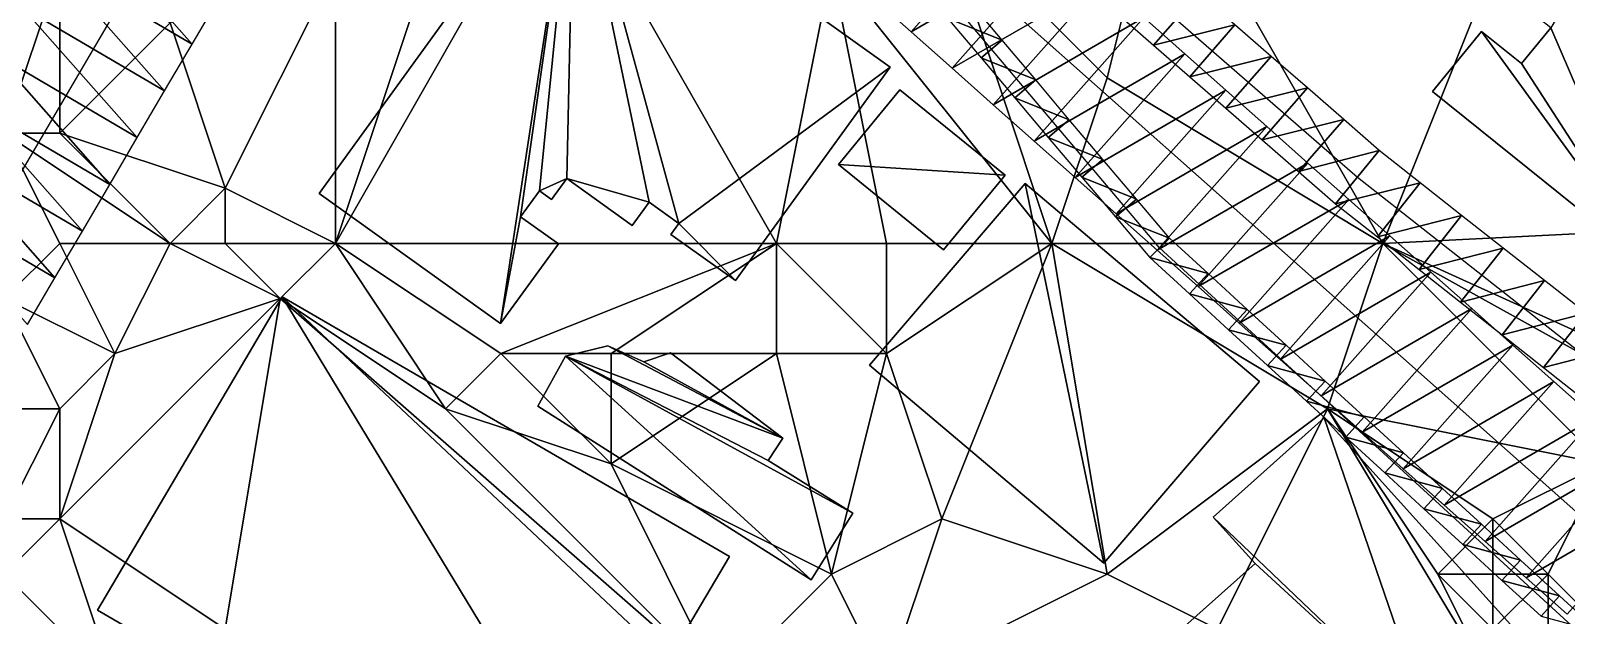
# Model space of a CAD drawing. Header units: metres. Extents: x -1103 to 901, y -902 to 905.
# Drawn here: x -823.1 to -767.3, y -17.5 to 3.7 of the extents above; entities that cross this region are included whole.
import ezdxf

# ---------------------------------------------------------------- set-up
doc = ezdxf.new("R2010")
doc.units = ezdxf.units.M
for name, color, linetype in [('OSM_BUILDING_FOOTPRINTS', 7, 'CONTINUOUS'), ('OSM_BUILDING_ROOFS', 1, 'CONTINUOUS'), ('OSM_BUILDING_WALLS', 8, 'CONTINUOUS'), ('OSM_PATH_AXES', 30, 'CONTINUOUS'), ('OSM_PATH_SURFACE', 30, 'CONTINUOUS'), ('OSM_ROAD_AXES', 2, 'CONTINUOUS'), ('OSM_ROAD_SURFACE', 9, 'CONTINUOUS'), ('OSM_TERRAIN', 3, 'CONTINUOUS')]:
    doc.layers.add(name, color=color, linetype=linetype)

msp = doc.modelspace()

# ---------------------------------------------------------------- linework, layer by layer
at = {"layer": 'OSM_BUILDING_FOOTPRINTS'}
for points in [[(-803.904, -4.02, 14.351), (-806.004, -6.907, 14.351), (-812.592, -2.196, 14.351), (-803.34, 10.588, 14.351), (-791.877, 2.394, 14.351), (-797.482, -5.347, 14.351), (-799.825, -3.678, 14.351), (-799.538, -3.279, 14.351), (-800.621, -2.505, 14.351), (-801.229, -3.346, 14.351), (-803.605, -1.643, 14.351), (-804.158, -2.406, 14.351), (-804.6, -2.096, 14.351), (-805.286, -3.036, 14.351), (-803.904, -4.02, 14.351)], [(-772.191, 1.509, 15.992), (-770.411, 3.688, 15.992), (-768.963, 2.527, 15.992), (-767.902, 3.821, 15.992), (-768.698, 4.451, 15.992), (-764.365, 9.782, 15.992), (-759.17, 5.602, 15.992), (-757.81, 7.271, 15.992), (-755.577, 5.48, 15.992), (-764.099, -4.993, 15.992), (-772.191, 1.509, 15.992)], [(-791.524, 1.576, 14.935), (-787.699, -1.521, 14.935), (-789.932, -4.23, 14.935), (-793.745, -1.134, 14.935), (-791.524, 1.576, 14.935)], [(-792.618, -8.422, 15.182), (-786.97, -1.831, 15.182), (-778.469, -9.008, 15.182), (-784.117, -15.599, 15.182), (-792.618, -8.422, 15.182)], [(-820.628, -17.303, 15.278), (-813.929, -5.934, 15.278), (-797.702, -15.356, 15.278), (-799.924, -19.127, 15.278), (-795.171, -21.881, 15.278), (-799.648, -29.489, 15.278), (-820.628, -17.303, 15.278)], [(-804.655, -9.904, 14.91), (-803.649, -8.09, 14.91), (-802.113, -7.714, 14.91), (-800.809, -8.3, 14.91), (-799.836, -7.968, 14.91), (-795.768, -11.065, 14.91), (-796.299, -11.883, 14.91), (-793.226, -13.785, 14.91), (-794.74, -16.207, 14.91), (-804.655, -9.904, 14.91)], [(-785.643, -23.904, 16.122), (-786.649, -22.787, 16.122), (-784.283, -20.664, 16.122), (-778.624, -15.621, 16.122), (-780.149, -13.929, 16.122), (-776.126, -10.335, 16.122), (-768.697, -18.563, 16.122), (-772.124, -21.615, 16.122), (-772.323, -21.405, 16.122), (-780.945, -29.102, 16.122), (-785.643, -23.904, 16.122)]]:
    msp.add_polyline3d(points, close=True, dxfattribs=at)
at = {"layer": 'OSM_BUILDING_ROOFS'}
for points in [[(-803.34, 10.588, 25.951), (-812.592, -2.196, 25.951), (-806.004, -6.907, 25.951)], [(-803.34, 10.588, 25.951), (-806.004, -6.907, 25.951), (-805.286, -3.036, 25.951)], [(-803.34, 10.588, 25.951), (-805.286, -3.036, 25.951), (-804.6, -2.096, 25.951)], [(-803.34, 10.588, 25.951), (-804.6, -2.096, 25.951), (-803.605, -1.643, 25.951)], [(-803.34, 10.588, 25.951), (-803.605, -1.643, 25.951), (-800.621, -2.505, 25.951)], [(-799.538, -3.279, 25.951), (-791.877, 2.394, 25.951), (-803.34, 10.588, 25.951)], [(-803.34, 10.588, 25.951), (-800.621, -2.505, 25.951), (-799.538, -3.279, 25.951)], [(-764.099, -4.993, 27.592), (-764.365, 9.782, 27.592), (-767.902, 3.821, 27.592)], [(-770.411, 3.688, 27.592), (-772.191, 1.509, 27.592), (-764.099, -4.993, 27.592)], [(-768.963, 2.527, 27.592), (-770.411, 3.688, 27.592), (-764.099, -4.993, 27.592)], [(-764.099, -4.993, 27.592), (-767.902, 3.821, 27.592), (-768.963, 2.527, 27.592)], [(-799.538, -3.279, 25.951), (-797.482, -5.347, 25.951), (-791.877, 2.394, 25.951)], [(-787.699, -1.521, 24.935), (-791.524, 1.576, 24.935), (-793.745, -1.134, 24.935)], [(-804.6, -2.096, 25.951), (-804.158, -2.406, 25.951), (-803.605, -1.643, 25.951)], [(-803.605, -1.643, 25.951), (-801.229, -3.346, 25.951), (-800.621, -2.505, 25.951)], [(-787.699, -1.521, 24.935), (-793.745, -1.134, 24.935), (-789.932, -4.23, 24.935)], [(-786.97, -1.831, 29.982), (-792.618, -8.422, 29.982), (-784.117, -15.599, 29.982)], [(-786.97, -1.831, 29.982), (-784.117, -15.599, 29.982), (-778.469, -9.008, 29.982)], [(-806.004, -6.907, 25.951), (-803.904, -4.02, 25.951), (-805.286, -3.036, 25.951)], [(-799.538, -3.279, 25.951), (-799.825, -3.678, 25.951), (-797.482, -5.347, 25.951)], [(-813.929, -5.934, 26.878), (-820.628, -17.303, 26.878), (-799.648, -29.489, 26.878)], [(-799.924, -19.127, 26.878), (-797.702, -15.356, 26.878), (-813.929, -5.934, 26.878)], [(-799.924, -19.127, 26.878), (-813.929, -5.934, 26.878), (-799.648, -29.489, 26.878)], [(-795.768, -11.065, 24.91), (-802.113, -7.714, 24.91), (-803.649, -8.09, 24.91)], [(-795.768, -11.065, 24.91), (-800.809, -8.3, 24.91), (-802.113, -7.714, 24.91)], [(-803.649, -8.09, 24.91), (-804.655, -9.904, 24.91), (-794.74, -16.207, 24.91)], [(-803.649, -8.09, 24.91), (-794.74, -16.207, 24.91), (-793.226, -13.785, 24.91)], [(-803.649, -8.09, 24.91), (-793.226, -13.785, 24.91), (-796.299, -11.883, 24.91)], [(-803.649, -8.09, 24.91), (-796.299, -11.883, 24.91), (-795.768, -11.065, 24.91)], [(-795.768, -11.065, 24.91), (-799.836, -7.968, 24.91), (-800.809, -8.3, 24.91)], [(-772.323, -21.405, 34.122), (-776.126, -10.335, 34.122), (-780.149, -13.929, 34.122)], [(-772.323, -21.405, 34.122), (-768.697, -18.563, 34.122), (-776.126, -10.335, 34.122)], [(-772.323, -21.405, 34.122), (-780.149, -13.929, 34.122), (-778.624, -15.621, 34.122)], [(-772.323, -21.405, 34.122), (-778.624, -15.621, 34.122), (-784.283, -20.664, 34.122)]]:
    msp.add_3dface(points, dxfattribs=at)
at = {"layer": 'OSM_BUILDING_WALLS'}
for points in [[(-803.34, 10.588, 14.351), (-812.592, -2.196, 14.351), (-812.592, -2.196, 25.951)], [(-803.34, 10.588, 14.351), (-812.592, -2.196, 25.951), (-803.34, 10.588, 25.951)], [(-791.877, 2.394, 14.351), (-803.34, 10.588, 14.351), (-803.34, 10.588, 25.951)], [(-791.877, 2.394, 14.351), (-803.34, 10.588, 25.951), (-791.877, 2.394, 25.951)], [(-770.411, 3.688, 15.992), (-772.191, 1.509, 15.992), (-772.191, 1.509, 27.592)], [(-770.411, 3.688, 15.992), (-772.191, 1.509, 27.592), (-770.411, 3.688, 27.592)], [(-768.963, 2.527, 15.992), (-770.411, 3.688, 15.992), (-770.411, 3.688, 27.592)], [(-768.963, 2.527, 15.992), (-770.411, 3.688, 27.592), (-768.963, 2.527, 27.592)], [(-767.902, 3.821, 15.992), (-768.963, 2.527, 15.992), (-768.963, 2.527, 27.592)], [(-767.902, 3.821, 15.992), (-768.963, 2.527, 27.592), (-767.902, 3.821, 27.592)], [(-797.482, -5.347, 14.351), (-791.877, 2.394, 14.351), (-791.877, 2.394, 25.951)], [(-797.482, -5.347, 14.351), (-791.877, 2.394, 25.951), (-797.482, -5.347, 25.951)], [(-791.524, 1.576, 14.935), (-793.745, -1.134, 14.935), (-793.745, -1.134, 24.935)], [(-791.524, 1.576, 14.935), (-793.745, -1.134, 24.935), (-791.524, 1.576, 24.935)], [(-787.699, -1.521, 14.935), (-791.524, 1.576, 14.935), (-791.524, 1.576, 24.935)], [(-787.699, -1.521, 14.935), (-791.524, 1.576, 24.935), (-787.699, -1.521, 24.935)], [(-772.191, 1.509, 15.992), (-764.099, -4.993, 15.992), (-764.099, -4.993, 27.592)], [(-772.191, 1.509, 15.992), (-764.099, -4.993, 27.592), (-772.191, 1.509, 27.592)], [(-804.158, -2.406, 14.351), (-803.605, -1.643, 14.351), (-803.605, -1.643, 25.951)], [(-804.158, -2.406, 14.351), (-803.605, -1.643, 25.951), (-804.158, -2.406, 25.951)], [(-803.605, -1.643, 14.351), (-801.229, -3.346, 14.351), (-801.229, -3.346, 25.951)], [(-803.605, -1.643, 14.351), (-801.229, -3.346, 25.951), (-803.605, -1.643, 25.951)], [(-793.745, -1.134, 14.935), (-789.932, -4.23, 14.935), (-789.932, -4.23, 24.935)], [(-793.745, -1.134, 14.935), (-789.932, -4.23, 24.935), (-793.745, -1.134, 24.935)], [(-789.932, -4.23, 14.935), (-787.699, -1.521, 14.935), (-787.699, -1.521, 24.935)], [(-789.932, -4.23, 14.935), (-787.699, -1.521, 24.935), (-789.932, -4.23, 24.935)], [(-812.592, -2.196, 14.351), (-806.004, -6.907, 14.351), (-806.004, -6.907, 25.951)], [(-812.592, -2.196, 14.351), (-806.004, -6.907, 25.951), (-812.592, -2.196, 25.951)], [(-805.286, -3.036, 14.351), (-804.6, -2.096, 14.351), (-804.6, -2.096, 25.951)], [(-805.286, -3.036, 14.351), (-804.6, -2.096, 25.951), (-805.286, -3.036, 25.951)], [(-804.6, -2.096, 14.351), (-804.158, -2.406, 14.351), (-804.158, -2.406, 25.951)], [(-804.6, -2.096, 14.351), (-804.158, -2.406, 25.951), (-804.6, -2.096, 25.951)], [(-786.97, -1.831, 15.182), (-792.618, -8.422, 15.182), (-792.618, -8.422, 29.982)], [(-786.97, -1.831, 15.182), (-792.618, -8.422, 29.982), (-786.97, -1.831, 29.982)], [(-778.469, -9.008, 15.182), (-786.97, -1.831, 15.182), (-786.97, -1.831, 29.982)], [(-778.469, -9.008, 15.182), (-786.97, -1.831, 29.982), (-778.469, -9.008, 29.982)], [(-801.229, -3.346, 14.351), (-800.621, -2.505, 14.351), (-800.621, -2.505, 25.951)], [(-801.229, -3.346, 14.351), (-800.621, -2.505, 25.951), (-801.229, -3.346, 25.951)], [(-800.621, -2.505, 14.351), (-799.538, -3.279, 14.351), (-799.538, -3.279, 25.951)], [(-800.621, -2.505, 14.351), (-799.538, -3.279, 25.951), (-800.621, -2.505, 25.951)], [(-803.904, -4.02, 14.351), (-805.286, -3.036, 14.351), (-805.286, -3.036, 25.951)], [(-803.904, -4.02, 14.351), (-805.286, -3.036, 25.951), (-803.904, -4.02, 25.951)], [(-799.538, -3.279, 14.351), (-799.825, -3.678, 14.351), (-799.825, -3.678, 25.951)], [(-799.538, -3.279, 14.351), (-799.825, -3.678, 25.951), (-799.538, -3.279, 25.951)], [(-799.825, -3.678, 14.351), (-797.482, -5.347, 14.351), (-797.482, -5.347, 25.951)], [(-799.825, -3.678, 14.351), (-797.482, -5.347, 25.951), (-799.825, -3.678, 25.951)], [(-806.004, -6.907, 14.351), (-803.904, -4.02, 14.351), (-803.904, -4.02, 25.951)], [(-806.004, -6.907, 14.351), (-803.904, -4.02, 25.951), (-806.004, -6.907, 25.951)], [(-813.929, -5.934, 15.278), (-820.628, -17.303, 15.278), (-820.628, -17.303, 26.878)], [(-813.929, -5.934, 15.278), (-820.628, -17.303, 26.878), (-813.929, -5.934, 26.878)], [(-797.702, -15.356, 15.278), (-813.929, -5.934, 15.278), (-813.929, -5.934, 26.878)], [(-797.702, -15.356, 15.278), (-813.929, -5.934, 26.878), (-797.702, -15.356, 26.878)], [(-802.113, -7.714, 14.91), (-803.649, -8.09, 14.91), (-803.649, -8.09, 24.91)], [(-802.113, -7.714, 14.91), (-803.649, -8.09, 24.91), (-802.113, -7.714, 24.91)], [(-800.809, -8.3, 14.91), (-802.113, -7.714, 14.91), (-802.113, -7.714, 24.91)], [(-800.809, -8.3, 14.91), (-802.113, -7.714, 24.91), (-800.809, -8.3, 24.91)], [(-803.649, -8.09, 14.91), (-804.655, -9.904, 14.91), (-804.655, -9.904, 24.91)], [(-803.649, -8.09, 14.91), (-804.655, -9.904, 24.91), (-803.649, -8.09, 24.91)], [(-799.836, -7.968, 14.91), (-800.809, -8.3, 14.91), (-800.809, -8.3, 24.91)], [(-799.836, -7.968, 14.91), (-800.809, -8.3, 24.91), (-799.836, -7.968, 24.91)], [(-795.768, -11.065, 14.91), (-799.836, -7.968, 14.91), (-799.836, -7.968, 24.91)], [(-795.768, -11.065, 14.91), (-799.836, -7.968, 24.91), (-795.768, -11.065, 24.91)], [(-792.618, -8.422, 15.182), (-784.117, -15.599, 15.182), (-784.117, -15.599, 29.982)], [(-792.618, -8.422, 15.182), (-784.117, -15.599, 29.982), (-792.618, -8.422, 29.982)], [(-784.117, -15.599, 15.182), (-778.469, -9.008, 15.182), (-778.469, -9.008, 29.982)], [(-784.117, -15.599, 15.182), (-778.469, -9.008, 29.982), (-784.117, -15.599, 29.982)], [(-804.655, -9.904, 14.91), (-794.74, -16.207, 14.91), (-794.74, -16.207, 24.91)], [(-804.655, -9.904, 14.91), (-794.74, -16.207, 24.91), (-804.655, -9.904, 24.91)], [(-776.126, -10.335, 16.122), (-780.149, -13.929, 16.122), (-780.149, -13.929, 34.122)], [(-776.126, -10.335, 16.122), (-780.149, -13.929, 34.122), (-776.126, -10.335, 34.122)], [(-768.697, -18.563, 16.122), (-776.126, -10.335, 16.122), (-776.126, -10.335, 34.122)], [(-768.697, -18.563, 16.122), (-776.126, -10.335, 34.122), (-768.697, -18.563, 34.122)], [(-796.299, -11.883, 14.91), (-795.768, -11.065, 14.91), (-795.768, -11.065, 24.91)], [(-796.299, -11.883, 14.91), (-795.768, -11.065, 24.91), (-796.299, -11.883, 24.91)], [(-793.226, -13.785, 14.91), (-796.299, -11.883, 14.91), (-796.299, -11.883, 24.91)], [(-793.226, -13.785, 14.91), (-796.299, -11.883, 24.91), (-793.226, -13.785, 24.91)], [(-794.74, -16.207, 14.91), (-793.226, -13.785, 14.91), (-793.226, -13.785, 24.91)], [(-794.74, -16.207, 14.91), (-793.226, -13.785, 24.91), (-794.74, -16.207, 24.91)], [(-780.149, -13.929, 16.122), (-778.624, -15.621, 16.122), (-778.624, -15.621, 34.122)], [(-780.149, -13.929, 16.122), (-778.624, -15.621, 34.122), (-780.149, -13.929, 34.122)], [(-799.924, -19.127, 15.278), (-797.702, -15.356, 15.278), (-797.702, -15.356, 26.878)], [(-799.924, -19.127, 15.278), (-797.702, -15.356, 26.878), (-799.924, -19.127, 26.878)], [(-778.624, -15.621, 16.122), (-784.283, -20.664, 16.122), (-784.283, -20.664, 34.122)], [(-778.624, -15.621, 16.122), (-784.283, -20.664, 34.122), (-778.624, -15.621, 34.122)], [(-820.628, -17.303, 15.278), (-799.648, -29.489, 15.278), (-799.648, -29.489, 26.878)], [(-820.628, -17.303, 15.278), (-799.648, -29.489, 26.878), (-820.628, -17.303, 26.878)]]:
    msp.add_3dface(points, dxfattribs=at)
at = {"layer": 'OSM_PATH_AXES'}
for points in [[(-966.805, 120.324, 18.023), (-949.041, 108.624, 18.629), (-915.128, 88.331, 19.102), (-908.098, 83.454, 19.241), (-898.613, 78.135, 19.687), (-871.885, 62.509, 19.656), (-840.349, 43.665, 18.442), (-808.967, 23.594, 16.412), (-790.186, 11.396, 16.733), (-789.125, 10.202, 16.702), (-784.129, 6.431, 17.328), (-774.921, -1.598, 17.995), (-758.362, -14.625, 18.592), (-741.748, -31.512, 20.176), (-735.857, -37.053, 19.852), (-700.871, -69.51, 20.233)], [(-728.539, -50.766, 21.259), (-740.676, -40.835, 20.932), (-757.997, -26.259, 19.966), (-782.095, -4.164, 17.696), (-794.287, 10.268, 16.676), (-809.84, 21.703, 16.404), (-816.87, 26.801, 17.225), (-830.411, 35.039, 17.679), (-843.665, 43.046, 18.705), (-863.429, 54.58, 19.599), (-875.942, 62.62, 19.948), (-888.4, 68.503, 20.089), (-919.505, 82.547, 19.404), (-935.898, 91.317, 19.055), (-958.05, 105.317, 18.452), (-980.876, 119.738, 18.084)]]:
    msp.add_polyline3d(points, dxfattribs=at)
at = {"layer": 'OSM_PATH_SURFACE'}
for points in [[(-783.635, 4.341, 17.417), (-782.32, 3.195, 17.52), (-780.677, 5.079, 17.77)], [(-782.32, 3.195, 17.52), (-779.361, 3.932, 17.864), (-780.677, 5.079, 17.77)], [(-787.809, 3.375, 17.017), (-789.028, 4.818, 16.863), (-789.792, 4.172, 16.892)], [(-787.809, 3.375, 17.017), (-789.792, 4.172, 16.892), (-788.573, 2.729, 17.032)], [(-782.32, 3.195, 17.52), (-781.004, 2.048, 17.614), (-779.361, 3.932, 17.864)], [(-781.004, 2.048, 17.614), (-778.046, 2.785, 17.958), (-779.361, 3.932, 17.864)], [(-786.59, 1.931, 17.173), (-787.809, 3.375, 17.017), (-788.573, 2.729, 17.032)], [(-786.59, 1.931, 17.173), (-788.573, 2.729, 17.032), (-787.354, 1.286, 17.18)], [(-781.004, 2.048, 17.614), (-779.689, 0.901, 17.708), (-778.046, 2.785, 17.958)], [(-779.689, 0.901, 17.708), (-776.73, 1.638, 18.008), (-778.046, 2.785, 17.958)], [(-785.371, 0.488, 17.329), (-786.59, 1.931, 17.173), (-787.354, 1.286, 17.18)], [(-785.371, 0.488, 17.329), (-787.354, 1.286, 17.18), (-786.134, -0.157, 17.336)], [(-779.689, 0.901, 17.708), (-778.373, -0.246, 17.802), (-776.73, 1.638, 18.008)], [(-778.373, -0.246, 17.802), (-775.415, 0.491, 18.044), (-776.73, 1.638, 18.008)], [(-784.151, -0.955, 17.481), (-785.371, 0.488, 17.329), (-786.134, -0.157, 17.336)], [(-778.373, -0.246, 17.802), (-777.058, -1.393, 17.896), (-775.415, 0.491, 18.044)], [(-777.058, -1.393, 17.896), (-774.125, -0.635, 18.079), (-775.415, 0.491, 18.044)], [(-784.151, -0.955, 17.481), (-786.134, -0.157, 17.336), (-784.915, -1.6, 17.491)], [(-782.932, -2.398, 17.628), (-784.151, -0.955, 17.481), (-784.915, -1.6, 17.491)], [(-777.058, -1.393, 17.896), (-775.717, -2.562, 17.992), (-774.125, -0.635, 18.079)], [(-775.717, -2.562, 17.992), (-772.643, -1.8, 18.107), (-774.125, -0.635, 18.079)], [(-782.932, -2.398, 17.628), (-784.915, -1.6, 17.491), (-783.696, -3.043, 17.638)], [(-775.717, -2.562, 17.992), (-774.189, -3.765, 18.106), (-772.643, -1.8, 18.107)], [(-774.189, -3.765, 18.106), (-771.137, -2.984, 18.106), (-772.643, -1.8, 18.107)], [(-781.734, -3.817, 17.773), (-782.932, -2.398, 17.628), (-783.696, -3.043, 17.638)], [(-781.734, -3.817, 17.773), (-783.696, -3.043, 17.638), (-782.455, -4.51, 17.774)], [(-774.189, -3.765, 18.106), (-772.683, -4.949, 18.164), (-771.137, -2.984, 18.106)], [(-772.683, -4.949, 18.164), (-769.632, -4.169, 18.106), (-771.137, -2.984, 18.106)], [(-780.339, -5.095, 17.888), (-781.734, -3.817, 17.773), (-782.455, -4.51, 17.774)], [(-772.683, -4.949, 18.164), (-771.178, -6.133, 18.222), (-769.632, -4.169, 18.106)], [(-771.178, -6.133, 18.222), (-768.127, -5.353, 18.109), (-769.632, -4.169, 18.106)], [(-780.339, -5.095, 17.888), (-782.455, -4.51, 17.774), (-781.015, -5.832, 17.888)], [(-778.922, -6.395, 18), (-780.339, -5.095, 17.888), (-781.015, -5.832, 17.888)], [(-771.178, -6.133, 18.222), (-769.673, -7.318, 18.281), (-768.127, -5.353, 18.109)], [(-769.673, -7.318, 18.281), (-766.621, -6.537, 18.111), (-768.127, -5.353, 18.109)], [(-778.922, -6.395, 18), (-781.015, -5.832, 17.888), (-779.598, -7.132, 18)], [(-777.504, -7.695, 18.112), (-778.922, -6.395, 18), (-779.598, -7.132, 18)], [(-769.673, -7.318, 18.281), (-768.167, -8.502, 18.339), (-766.621, -6.537, 18.111)], [(-768.167, -8.502, 18.339), (-765.116, -7.721, 18.114), (-766.621, -6.537, 18.111)], [(-777.504, -7.695, 18.112), (-779.598, -7.132, 18), (-778.18, -8.432, 18.113)], [(-776.087, -8.994, 18.225), (-777.504, -7.695, 18.112), (-778.18, -8.432, 18.113)], [(-768.167, -8.502, 18.339), (-766.662, -9.686, 18.398), (-765.116, -7.721, 18.114)], [(-776.087, -8.994, 18.225), (-778.18, -8.432, 18.113), (-776.763, -9.731, 18.219)], [(-774.669, -10.294, 18.302), (-776.087, -8.994, 18.225), (-776.763, -9.731, 18.219)], [(-774.669, -10.294, 18.302), (-776.763, -9.731, 18.219), (-775.345, -11.031, 18.334)], [(-773.252, -11.594, 18.348), (-774.669, -10.294, 18.302), (-775.345, -11.031, 18.334)], [(-773.252, -11.594, 18.348), (-775.345, -11.031, 18.334), (-773.928, -12.331, 18.429)], [(-771.834, -12.894, 18.405), (-773.252, -11.594, 18.348), (-773.928, -12.331, 18.429)], [(-771.834, -12.894, 18.405), (-773.928, -12.331, 18.429), (-772.51, -13.631, 18.508)], [(-770.417, -14.193, 18.484), (-771.834, -12.894, 18.405), (-772.51, -13.631, 18.508)], [(-770.417, -14.193, 18.484), (-772.51, -13.631, 18.508), (-771.093, -14.93, 18.588)], [(-768.999, -15.493, 18.644), (-770.417, -14.193, 18.484), (-771.093, -14.93, 18.588)], [(-768.999, -15.493, 18.644), (-771.093, -14.93, 18.588), (-769.675, -16.23, 18.889)], [(-767.582, -16.793, 18.73), (-768.999, -15.493, 18.644), (-769.675, -16.23, 18.889)], [(-767.582, -16.793, 18.73), (-769.675, -16.23, 18.889), (-768.258, -17.53, 19.055)], [(-766.164, -18.092, 18.722), (-767.582, -16.793, 18.73), (-768.258, -17.53, 19.055)]]:
    msp.add_3dface(points, dxfattribs=at)
at = {"layer": 'OSM_ROAD_AXES'}
for points in [[(-1100, 195.877, 17.277), (-1097.528, 194.262, 17.366), (-1065.394, 173.671, 18.048), (-1011.009, 140.042, 18.046), (-957, 107.319, 18.41), (-917.527, 85.368, 19.253), (-809.409, 22.466, 16.407), (-793.16, 9.781, 16.642), (-792.364, 8.675, 16.575), (-790.606, 7.238, 16.561), (-738.543, -38.988, 20.274), (-702.076, -71.037, 20.371), (-697.588, -76.035, 19.44)], [(-971.374, -249.688, 19.736), (-946.018, -209.72, 20.933), (-932.522, -188.951, 19.909), (-923.535, -174.287, 19.537), (-875.121, -90.956, 21.741), (-849.732, -46.742, 21.958), (-830.731, -13.908, 20.024), (-809.84, 21.703, 16.404), (-809.409, 22.466, 16.407)]]:
    msp.add_polyline3d(points, dxfattribs=at)
at = {"layer": 'OSM_ROAD_SURFACE'}
for points in [[(-817.201, 3.227, 16.643), (-821.381, 7.959, 16.587), (-822.376, 6.263, 16.67)], [(-817.201, 3.227, 16.643), (-816.206, 4.923, 16.534), (-821.381, 7.959, 16.587)], [(-792.565, 4.965, 16.73), (-791.111, 3.674, 16.865), (-787.127, 8.16, 16.993)], [(-791.111, 3.674, 16.865), (-785.639, 6.84, 17.17), (-787.127, 8.16, 16.993)], [(-791.111, 3.674, 16.865), (-789.623, 2.353, 17.002), (-785.639, 6.84, 17.17)], [(-789.623, 2.353, 17.002), (-784.152, 5.519, 17.347), (-785.639, 6.84, 17.17)], [(-818.195, 1.532, 16.766), (-822.376, 6.263, 16.67), (-823.371, 4.568, 16.985)], [(-818.195, 1.532, 16.766), (-817.201, 3.227, 16.643), (-822.376, 6.263, 16.67)], [(-789.623, 2.353, 17.002), (-788.136, 1.032, 17.14), (-784.152, 5.519, 17.347)], [(-788.136, 1.032, 17.14), (-782.664, 4.198, 17.493), (-784.152, 5.519, 17.347)], [(-819.19, -0.164, 16.919), (-823.371, 4.568, 16.985), (-824.365, 2.872, 17.199)], [(-819.19, -0.164, 16.919), (-818.195, 1.532, 16.766), (-823.371, 4.568, 16.985)], [(-788.136, 1.032, 17.14), (-786.648, -0.289, 17.29), (-782.664, 4.198, 17.493)], [(-786.648, -0.289, 17.29), (-781.177, 2.877, 17.598), (-782.664, 4.198, 17.493)], [(-820.185, -1.86, 16.99), (-824.365, 2.872, 17.199), (-825.36, 1.176, 17.269)], [(-820.185, -1.86, 16.99), (-819.19, -0.164, 16.919), (-824.365, 2.872, 17.199)], [(-786.648, -0.289, 17.29), (-785.16, -1.609, 17.451), (-781.177, 2.877, 17.598)], [(-785.16, -1.609, 17.451), (-779.689, 1.557, 17.704), (-781.177, 2.877, 17.598)], [(-821.18, -3.556, 17.427), (-825.36, 1.176, 17.269), (-826.355, -0.52, 17.561)], [(-821.18, -3.556, 17.427), (-820.185, -1.86, 16.99), (-825.36, 1.176, 17.269)], [(-785.16, -1.609, 17.451), (-783.673, -2.93, 17.602), (-779.689, 1.557, 17.704)], [(-783.673, -2.93, 17.602), (-778.202, 0.236, 17.809), (-779.689, 1.557, 17.704)], [(-783.673, -2.93, 17.602), (-782.185, -4.251, 17.746), (-778.202, 0.236, 17.809)], [(-782.185, -4.251, 17.746), (-776.714, -1.085, 17.915), (-778.202, 0.236, 17.809)], [(-822.175, -5.251, 17.887), (-826.355, -0.52, 17.561), (-827.35, -2.215, 17.949)], [(-822.175, -5.251, 17.887), (-821.18, -3.556, 17.427), (-826.355, -0.52, 17.561)], [(-782.185, -4.251, 17.746), (-780.698, -5.571, 17.862), (-776.714, -1.085, 17.915)], [(-780.698, -5.571, 17.862), (-775.227, -2.406, 18.02), (-776.714, -1.085, 17.915)], [(-823.169, -6.947, 18.254), (-822.175, -5.251, 17.887), (-827.35, -2.215, 17.949)], [(-780.698, -5.571, 17.862), (-779.21, -6.892, 17.978), (-775.227, -2.406, 18.02)], [(-779.21, -6.892, 17.978), (-773.739, -3.726, 18.085), (-775.227, -2.406, 18.02)], [(-779.21, -6.892, 17.978), (-777.723, -8.213, 18.094), (-773.739, -3.726, 18.085)], [(-777.723, -8.213, 18.094), (-772.252, -5.047, 18.137), (-773.739, -3.726, 18.085)], [(-777.723, -8.213, 18.094), (-776.235, -9.534, 18.21), (-772.252, -5.047, 18.137)], [(-776.235, -9.534, 18.21), (-770.764, -6.368, 18.203), (-772.252, -5.047, 18.137)], [(-776.235, -9.534, 18.21), (-774.748, -10.854, 18.278), (-770.764, -6.368, 18.203)], [(-774.748, -10.854, 18.278), (-769.277, -7.688, 18.269), (-770.764, -6.368, 18.203)], [(-774.748, -10.854, 18.278), (-773.26, -12.175, 18.356), (-769.277, -7.688, 18.269)], [(-773.26, -12.175, 18.356), (-767.789, -9.009, 18.335), (-769.277, -7.688, 18.269)], [(-773.26, -12.175, 18.356), (-771.773, -13.496, 18.435), (-767.789, -9.009, 18.335)], [(-771.773, -13.496, 18.435), (-766.302, -10.33, 18.401), (-767.789, -9.009, 18.335)], [(-771.773, -13.496, 18.435), (-770.285, -14.817, 18.594), (-766.302, -10.33, 18.401)], [(-770.285, -14.817, 18.594), (-764.814, -11.651, 18.467), (-766.302, -10.33, 18.401)], [(-770.285, -14.817, 18.594), (-768.798, -16.137, 18.7), (-764.814, -11.651, 18.467)], [(-768.798, -16.137, 18.7), (-763.326, -12.971, 18.548), (-764.814, -11.651, 18.467)], [(-768.798, -16.137, 18.7), (-767.31, -17.458, 18.842), (-763.326, -12.971, 18.548)]]:
    msp.add_3dface(points, dxfattribs=at)
at = {"layer": 'OSM_TERRAIN'}
for points in [[(-774, -4, 18.037), (-762, 26, 17.925), (-782, 10, 17.746)], [(-734, -2, 17.918), (-762, 26, 17.925), (-774, -4, 18.037)], [(-812, 6, 16.045), (-812, -4, 16.529), (-806, 14, 16.082)], [(-812, -4, 16.529), (-804, 10, 16.442), (-806, 14, 16.082)], [(-812, -4, 16.529), (-796, -4, 16.551), (-804, 10, 16.442)], [(-796, -4, 16.551), (-794, 6, 16.565), (-804, 10, 16.442)], [(-790, 8, 16.52), (-784, 2, 17.213), (-782, 10, 17.746)], [(-774, -4, 18.037), (-782, 10, 17.746), (-784, 2, 17.213)], [(-786, -4, 17.522), (-790, 8, 16.52), (-794, 6, 16.565)], [(-786, -4, 17.522), (-784, 2, 17.213), (-790, 8, 16.52)], [(-824, 0, 17.37), (-822, 0, 17.37), (-822, 6, 16.589)], [(-824, 0, 17.37), (-822, 6, 16.589), (-824, 6, 16.947)], [(-822, 0, 17.37), (-818, 4, 16.716), (-822, 6, 16.589)], [(-816, -2, 16.278), (-812, 6, 16.045), (-818, 4, 16.716)], [(-816, -2, 16.278), (-812, -4, 16.529), (-812, 6, 16.045)], [(-796, -4, 16.551), (-792, -4, 17.113), (-794, 6, 16.565)], [(-792, -4, 17.113), (-786, -4, 17.522), (-794, 6, 16.565)], [(-822, 0, 17.37), (-816, -2, 16.278), (-818, 4, 16.716)], [(-786, -4, 17.522), (-774, -4, 18.037), (-784, 2, 17.213)], [(-824, -6, 18.579), (-822, -4, 17.765), (-824, 0, 17.37)], [(-822, -4, 17.765), (-818, -4, 16.446), (-824, 0, 17.37)], [(-818, -4, 16.446), (-822, 0, 17.37), (-824, 0, 17.37)], [(-818, -4, 16.446), (-816, -2, 16.278), (-822, 0, 17.37)], [(-818, -4, 16.446), (-816, -4, 16.732), (-816, -2, 16.278)], [(-816, -4, 16.732), (-812, -4, 16.529), (-816, -2, 16.278)], [(-752, -14, 18.033), (-734, -2, 17.918), (-774, -4, 18.037)], [(-820, -8, 16.955), (-822, -4, 17.765), (-824, -6, 18.579)], [(-820, -8, 16.955), (-818, -4, 16.446), (-822, -4, 17.765)], [(-820, -8, 16.955), (-814, -6, 17.786), (-818, -4, 16.446)], [(-818, -4, 16.446), (-814, -6, 17.786), (-816, -4, 16.732)], [(-814, -6, 17.786), (-812, -4, 16.529), (-816, -4, 16.732)], [(-808, -10, 17.617), (-812, -4, 16.529), (-814, -6, 17.786)], [(-808, -10, 17.617), (-806, -8, 16.656), (-812, -4, 16.529)], [(-806, -8, 16.656), (-796, -4, 16.551), (-812, -4, 16.529)], [(-802, -8, 17.144), (-796, -4, 16.551), (-806, -8, 16.656)], [(-802, -8, 17.144), (-796, -8, 17.085), (-796, -4, 16.551)], [(-796, -8, 17.085), (-792, -8, 17.7), (-796, -4, 16.551)], [(-792, -8, 17.7), (-792, -4, 17.113), (-796, -4, 16.551)], [(-790, -14, 17.656), (-786, -4, 17.522), (-792, -8, 17.7)], [(-792, -8, 17.7), (-786, -4, 17.522), (-792, -4, 17.113)], [(-784, -16, 17.757), (-786, -4, 17.522), (-790, -14, 17.656)], [(-784, -16, 17.757), (-776, -10, 18.188), (-786, -4, 17.522)], [(-786, -4, 17.522), (-776, -10, 18.188), (-774, -4, 18.037)], [(-776, -10, 18.188), (-766, -12, 18.44), (-774, -4, 18.037)], [(-766, -12, 18.44), (-756, -14, 18.515), (-774, -4, 18.037)], [(-756, -14, 18.515), (-752, -14, 18.033), (-774, -4, 18.037)], [(-826, -10, 19.379), (-822, -10, 17.554), (-824, -6, 18.579)], [(-822, -10, 17.554), (-820, -8, 16.955), (-824, -6, 18.579)], [(-822, -14, 17.804), (-816, -18, 17.859), (-814, -6, 17.786)], [(-822, -14, 17.804), (-814, -6, 17.786), (-820, -8, 16.955)], [(-816, -18, 17.859), (-798, -20, 17.822), (-814, -6, 17.786)], [(-798, -20, 17.822), (-808, -10, 17.617), (-814, -6, 17.786)], [(-822, -14, 17.804), (-820, -8, 16.955), (-822, -10, 17.554)], [(-808, -10, 17.617), (-802, -12, 17.211), (-806, -8, 16.656)], [(-802, -12, 17.211), (-802, -8, 17.144), (-806, -8, 16.656)], [(-802, -12, 17.211), (-794, -16, 17.252), (-796, -8, 17.085)], [(-802, -12, 17.211), (-796, -8, 17.085), (-802, -8, 17.144)], [(-796, -8, 17.085), (-794, -16, 17.252), (-792, -8, 17.7)], [(-794, -16, 17.252), (-790, -14, 17.656), (-792, -8, 17.7)], [(-824, -14, 18.078), (-822, -10, 17.554), (-826, -10, 19.379)], [(-822, -14, 17.804), (-822, -10, 17.554), (-824, -14, 18.078)], [(-798, -20, 17.822), (-802, -12, 17.211), (-808, -10, 17.617)], [(-780, -18, 18.581), (-776, -10, 18.188), (-784, -16, 17.757)], [(-780, -18, 18.581), (-770, -20, 18.668), (-776, -10, 18.188)], [(-770, -20, 18.668), (-772, -16, 18.655), (-776, -10, 18.188)], [(-772, -16, 18.655), (-770, -14, 18.368), (-776, -10, 18.188)], [(-776, -10, 18.188), (-770, -14, 18.368), (-766, -12, 18.44)], [(-798, -20, 17.822), (-794, -16, 17.252), (-802, -12, 17.211)], [(-768, -16, 18.509), (-766, -12, 18.44), (-770, -14, 18.368)], [(-768, -16, 18.509), (-766, -18, 18.581), (-766, -12, 18.44)], [(-820, -20, 19.309), (-822, -14, 17.804), (-824, -16, 18.179)], [(-824, -16, 18.179), (-822, -14, 17.804), (-824, -14, 18.078)], [(-820, -20, 19.309), (-816, -18, 17.859), (-822, -14, 17.804)], [(-792, -20, 18.367), (-790, -14, 17.656), (-794, -16, 17.252)], [(-792, -20, 18.367), (-784, -16, 17.757), (-790, -14, 17.656)], [(-772, -16, 18.655), (-770, -16, 18.877), (-770, -14, 18.368)], [(-770, -16, 18.877), (-768, -16, 18.509), (-770, -14, 18.368)], [(-826, -18, 18.639), (-820, -20, 19.309), (-824, -16, 18.179)], [(-798, -20, 17.822), (-792, -20, 18.367), (-794, -16, 17.252)], [(-780, -18, 18.581), (-784, -16, 17.757), (-792, -20, 18.367)], [(-770, -20, 18.668), (-770, -18, 18.804), (-772, -16, 18.655)], [(-770, -18, 18.804), (-770, -16, 18.877), (-772, -16, 18.655)], [(-770, -18, 18.804), (-768, -18, 19.181), (-768, -16, 18.509)], [(-770, -18, 18.804), (-768, -16, 18.509), (-770, -16, 18.877)], [(-768, -18, 19.181), (-766, -18, 18.581), (-768, -16, 18.509)]]:
    msp.add_3dface(points, dxfattribs=at)

doc.saveas('drawing.dxf')
